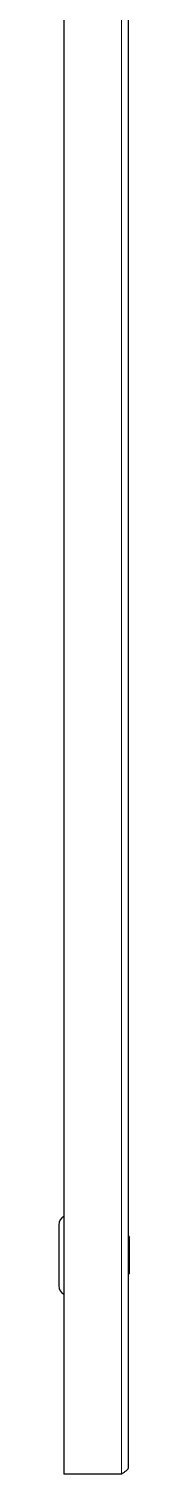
# Model space of a CAD drawing. Header units: millimetres. Extents: x 171 to 1290, y -693 to 1285.
# Drawn here: x 768.4 to 790.1, y -590.9 to -141.8 of the extents above; entities that cross this region are included whole.
import ezdxf

# ---------------------------------------------------------------- set-up
doc = ezdxf.new("R2010")
doc.units = ezdxf.units.MM

msp = doc.modelspace()

# ---------------------------------------------------------------- linework, layer by layer
at = {"color": 7, "linetype": 'Continuous', "lineweight": 25}
for p, q in [((769.88, 1170.09), (769.88, -590.91)), ((789.88, 1167.99), (789.88, -588.81)), ((768.38, -513.41), (768.38, -532.41)), ((790.13, -517.12), (789.88, -517.12)), ((790.13, -517.12), (790.13, -528.69)), ((789.88, -528.69), (790.13, -528.69)), ((787.78, -590.91), (769.88, -590.91))]:
    msp.add_line(p, q, dxfattribs=at)
at = {"color": 8, "linetype": 'Continuous', "lineweight": 18}
msp.add_line((787.78, 1170.09), (787.78, -590.91), dxfattribs=at)
at = {"color": 7, "linetype": 'Continuous', "lineweight": 25}
for centre, start, end in [((771.38, -513.41), 120, 180), ((771.38, -532.41), 180, 240)]:
    msp.add_arc(centre, 3, start, end, dxfattribs=at)
msp.add_open_spline([(789.88, -588.81), (789.84, -588.98), (789.78, -589.33), (789.3, -589.86), (788.6, -590.38), (788.05, -590.73), (787.78, -590.91)], degree=3, dxfattribs=at)

doc.saveas('drawing.dxf')
